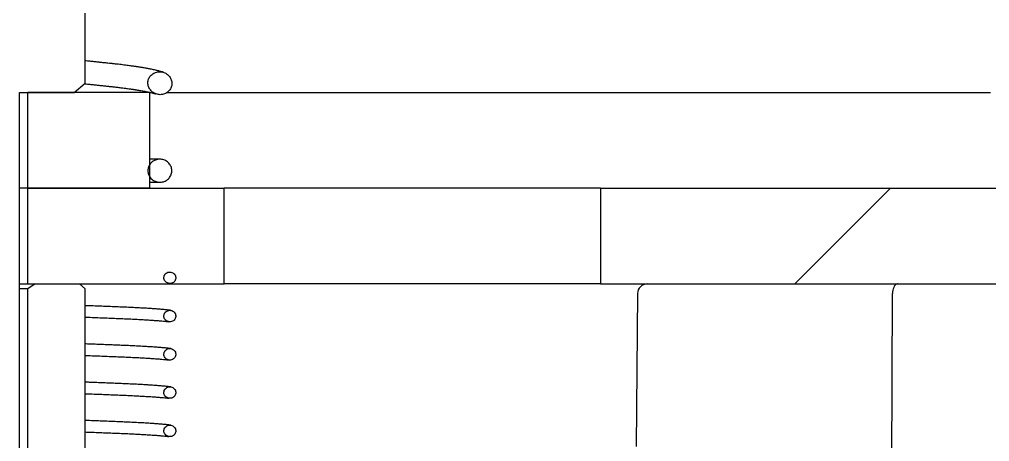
# Model space of a CAD drawing. Header units: millimetres. Extents: x 0 to 4637, y 0 to 3023.
# Drawn here: x 1513.3 to 1564.2, y 2701.8 to 2724 of the extents above; entities that cross this region are included whole.
import ezdxf

# ---------------------------------------------------------------- set-up
doc = ezdxf.new("R2010")
doc.units = ezdxf.units.MM
for name, color, linetype in [('ABVP_MAIN_PLASTI', 7, 'Continuous'), ('BUSH_FOR_ABVP-VA', 7, 'Continuous'), ('COMPRESSED_SPRIN', 7, 'Continuous'), ('OP_VALVE_MOUNTIN', 7, 'Continuous'), ('STUD_FOR_ABVP_MA', 7, 'Continuous'), ('WALL_-1', 7, 'Continuous'), ('WASHER_FOR_ABV-5', 7, 'Continuous')]:
    doc.layers.add(name, color=color, linetype=linetype)

msp = doc.modelspace()

# ---------------------------------------------------------------- hatches: boundary and pattern name
at = {"layer": 'ABVP_MAIN_PLASTI', "linetype": 'Continuous'}
h = msp.add_hatch(dxfattribs=at)
h.set_pattern_fill('ANSI34', scale=6.278552, angle=0.00001, style=0)
h.set_pattern_definition([(45, (804.73, 551.31), (-84.5745, 84.5745), []), (45, (832.92, 551.31), (-84.5745, 84.5745), []), (45, (861.11, 551.31), (-84.5745, 84.5745), []), (45, (889.3, 551.31), (-84.5745, 84.5745), [])])
edge = h.paths.add_edge_path()
edge.add_line((1615.1196, 2676.9475), (1615.1372, 2678.9611))
edge.add_spline(control_points=[(1615.1372, 2678.9611), (1615.1383, 2679.093), (1615.1926, 2679.221), (1615.3796, 2679.4061), (1615.5094, 2679.459), (1615.6396, 2679.459)], knot_values=[0, 0, 0, 0, 0.5, 0.5, 1, 1, 1, 1], degree=3, periodic=0)
edge.add_line((1615.6396, 2679.459), (1619.6678, 2679.459))
edge.add_spline(control_points=[(1619.6678, 2679.459), (1619.7981, 2679.459), (1619.9287, 2679.4053), (1620.114, 2679.2218), (1620.1691, 2679.0931), (1620.1702, 2678.9611)], knot_values=[0, 0, 0, 0, 0.5, 0.5, 1, 1, 1, 1], degree=3, periodic=0)
edge.add_line((1620.1702, 2678.9611), (1620.1878, 2676.9475))
edge.add_line((1620.1878, 2676.9475), (1621.3881, 2676.9475))
edge.add_spline(control_points=[(1621.3881, 2676.9475), (1621.5183, 2676.9475), (1621.6482, 2677.0004), (1621.8351, 2677.1855), (1621.8894, 2677.3135), (1621.8905, 2677.4454)], knot_values=[0, 0, 0, 0, 0.5, 0.5, 1, 1, 1, 1], degree=3, periodic=0)
edge.add_line((1621.8905, 2677.4454), (1622.1756, 2710.0983))
edge.add_line((1622.1756, 2710.0983), (1620.6858, 2710.0983))
edge.add_spline(control_points=[(1620.6858, 2710.0983), (1620.5556, 2710.0983), (1620.4258, 2710.0455), (1620.2388, 2709.8603), (1620.1846, 2709.7323), (1620.1834, 2709.6004)], knot_values=[0, 0, 0, 0, 0.5, 0.5, 1, 1, 1, 1], degree=3, periodic=0)
edge.add_line((1620.1834, 2709.6004), (1620.1702, 2708.0848))
edge.add_spline(control_points=[(1620.1702, 2708.0848), (1620.1691, 2707.9528), (1620.1148, 2707.8248), (1619.9278, 2707.6397), (1619.798, 2707.5869), (1619.6678, 2707.5869)], knot_values=[0, 0, 0, 0, 0.5, 0.5, 1, 1, 1, 1], degree=3, periodic=0)
edge.add_line((1619.6678, 2707.5869), (1615.6396, 2707.5869))
edge.add_spline(control_points=[(1615.6396, 2707.5869), (1615.5093, 2707.5869), (1615.3787, 2707.6405), (1615.1933, 2707.8241), (1615.1383, 2707.9527), (1615.1372, 2708.0848)], knot_values=[0, 0, 0, 0, 0.5, 0.5, 1, 1, 1, 1], degree=3, periodic=0)
edge.add_line((1615.1372, 2708.0848), (1615.124, 2709.6004))
edge.add_spline(control_points=[(1615.124, 2709.6004), (1615.1228, 2709.7324), (1615.0678, 2709.8611), (1614.8824, 2710.0446), (1614.7518, 2710.0983), (1614.6215, 2710.0983)], knot_values=[0, 0, 0, 0, 0.5, 0.5, 1, 1, 1, 1], degree=3, periodic=0)
edge.add_line((1614.6215, 2710.0983), (1613.8622, 2710.0983))
edge.add_spline(control_points=[(1613.8622, 2710.0983), (1613.732, 2710.0983), (1613.6022, 2710.0455), (1613.4152, 2709.8603), (1613.361, 2709.7323), (1613.3598, 2709.6004)], knot_values=[0, 0, 0, 0, 0.5, 0.5, 1, 1, 1, 1], degree=3, periodic=0)
edge.add_line((1613.3598, 2709.6004), (1613.1404, 2684.473))
edge.add_spline(control_points=[(1613.1404, 2684.473), (1613.1381, 2684.2091), (1613.0297, 2683.9531), (1612.7492, 2683.6754), (1612.6386, 2683.6024), (1612.3968, 2683.503), (1612.2658, 2683.4772), (1612.1356, 2683.4772)], knot_values=[0, 0, 0, 0, 0.5, 0.5, 0.75, 0.75, 1, 1, 1, 1], degree=3, periodic=0)
edge.add_line((1612.1356, 2683.4772), (1611.1088, 2683.4772))
edge.add_spline(control_points=[(1611.1088, 2683.4772), (1610.9786, 2683.4772), (1610.8476, 2683.4514), (1610.6058, 2683.3521), (1610.4952, 2683.279), (1610.2147, 2683.0013), (1610.1063, 2682.7453), (1610.104, 2682.4814)], knot_values=[0, 0, 0, 0, 0.25, 0.25, 0.5, 0.5, 1, 1, 1, 1], degree=3, periodic=0)
edge.add_line((1610.104, 2682.4814), (1610.0293, 2673.9251))
edge.add_spline(control_points=[(1610.0293, 2673.9251), (1610.027, 2673.6611), (1609.9185, 2673.4051), (1609.638, 2673.1275), (1609.5274, 2673.0544), (1609.2857, 2672.955), (1609.1546, 2672.9293), (1609.0244, 2672.9293)], knot_values=[0, 0, 0, 0, 0.5, 0.5, 0.75, 0.75, 1, 1, 1, 1], degree=3, periodic=0)
edge.add_line((1609.0244, 2672.9293), (1607.1987, 2672.9293))
edge.add_line((1607.1987, 2672.9293), (1607.1153, 2682.4814))
edge.add_spline(control_points=[(1607.1153, 2682.4814), (1607.1142, 2682.6135), (1607.0872, 2682.7428), (1606.9852, 2682.9843), (1606.9103, 2683.0946), (1606.7249, 2683.2782), (1606.6132, 2683.3522), (1606.3723, 2683.4512), (1606.2408, 2683.4772), (1606.1104, 2683.4772)], knot_values=[0, 0, 0, 0, 0.25, 0.25, 0.5, 0.5, 0.75, 0.75, 1, 1, 1, 1], degree=3, periodic=0)
edge.add_line((1606.1104, 2683.4772), (1540.1742, 2683.4772))
edge.add_line((1540.1742, 2683.4772), (1543.2375, 2677.9433))
edge.add_ellipse((1559.1641, 2677.9521), major_axis=(-15.929, 0), ratio=0.0315327, start_angle=1, end_angle=90)
edge.add_line((1559.1641, 2677.4498), (1591.3585, 2677.4498))
edge.add_spline(control_points=[(1591.3585, 2677.4498), (1591.5896, 2677.4498), (1591.8197, 2677.4301), (1592.2781, 2677.3502), (1592.5025, 2677.2906), (1592.7189, 2677.2128)], knot_values=[0, 0, 0, 0, 0.5, 0.5, 1, 1, 1, 1], degree=3, periodic=0)
edge.add_spline(control_points=[(1592.7189, 2677.2128), (1592.9001, 2677.1477), (1593.0751, 2677.0703), (1593.413, 2676.8916), (1593.5769, 2676.7896), (1594.0421, 2676.4519), (1594.3152, 2676.1881), (1594.669, 2675.7339), (1594.776, 2675.5741), (1594.965, 2675.2442), (1595.0476, 2675.0732), (1595.1887, 2674.7191), (1595.2475, 2674.5348), (1595.3374, 2674.162), (1595.369, 2673.9729), (1595.387, 2673.7812)], knot_values=[0, 0, 0, 0, 0.125, 0.125, 0.25, 0.25, 0.5, 0.5, 0.625, 0.625, 0.75, 0.75, 0.875, 0.875, 1, 1, 1, 1], degree=3, periodic=0)
edge.add_spline(control_points=[(1595.387, 2673.7812), (1595.4183, 2673.4478), (1595.4498, 2673.1144), (1595.4815, 2672.7811), (1595.4879, 2672.7136), (1595.4943, 2672.6462), (1595.5008, 2672.5788)], knot_values=[0, 0, 0, 0, 0.001, 0.001, 0.001, 0.0012023, 0.0012023, 0.0012023, 0.0012023], degree=3, periodic=0)
edge.add_spline(control_points=[(1595.5008, 2672.5788), (1595.524, 2672.3344), (1595.5697, 2672.095), (1595.7053, 2671.6265), (1595.7959, 2671.3968), (1596.0151, 2670.9643), (1596.1441, 2670.7593), (1596.4421, 2670.3722), (1596.6097, 2670.1927), (1597.1527, 2669.7104), (1597.5811, 2669.4549), (1598.2638, 2669.207), (1598.5015, 2669.1452), (1598.9846, 2669.068), (1599.2281, 2669.0525), (1599.4736, 2669.0604)], knot_values=[0, 0, 0, 0, 0.125, 0.125, 0.25, 0.25, 0.375, 0.375, 0.5, 0.5, 0.75, 0.75, 0.875, 0.875, 1, 1, 1, 1], degree=3, periodic=0)
edge.add_ellipse((1588.1381, 2669.4133), major_axis=(-15.929, 0), ratio=0.0315327, start_angle=135.36744, end_angle=179)
edge.add_line((1604.0646, 2669.4045), (1604.0745, 2669.4223))
edge.add_spline(control_points=[(1604.0745, 2669.4223), (1604.077, 2669.4269), (1604.0798, 2669.4315), (1604.0829, 2669.4358), (1604.0868, 2669.4413), (1604.0911, 2669.4466), (1604.0964, 2669.4509), (1604.0992, 2669.4531), (1604.1023, 2669.455), (1604.1056, 2669.4563), (1604.1081, 2669.4572), (1604.1107, 2669.4578), (1604.1133, 2669.4579), (1604.1163, 2669.4579), (1604.1194, 2669.4574), (1604.1222, 2669.4563), (1604.125, 2669.4552), (1604.1276, 2669.4537), (1604.13, 2669.4519), (1604.1352, 2669.4481), (1604.1395, 2669.4431), (1604.1434, 2669.4379), (1604.151, 2669.4277), (1604.1569, 2669.4161), (1604.1621, 2669.4045)], knot_values=[0.0000002, 0.0000002, 0.0000002, 0.0000002, 0.000016, 0.000016, 0.000016, 0.0000361, 0.0000361, 0.0000361, 0.0000468, 0.0000468, 0.0000468, 0.0000545, 0.0000545, 0.0000545, 0.0000635, 0.0000635, 0.0000635, 0.0000724, 0.0000724, 0.0000724, 0.0000916, 0.0000916, 0.0000916, 0.0001298, 0.0001298, 0.0001298, 0.0001298], degree=3, periodic=0)
edge.add_spline(control_points=[(1604.1621, 2669.4045), (1604.1679, 2669.3918), (1604.1793, 2669.3835), (1604.2006, 2669.3666), (1604.2116, 2669.3587), (1604.2451, 2669.3355), (1604.2678, 2669.3206), (1604.3364, 2669.2767), (1604.3827, 2669.2483), (1604.523, 2669.1655), (1604.6188, 2669.1136), (1604.8147, 2669.0234), (1604.9151, 2668.9849), (1605.1237, 2668.9287), (1605.233, 2668.911), (1605.3428, 2668.911)], knot_values=[0, 0, 0, 0, 0.03125, 0.03125, 0.0625, 0.0625, 0.125, 0.125, 0.25, 0.25, 0.5, 0.5, 0.75, 0.75, 1, 1, 1, 1], degree=3, periodic=0)
edge.add_line((1605.3428, 2668.911), (1607.4173, 2668.911))
edge.add_spline(control_points=[(1607.4173, 2668.911), (1607.6389, 2668.911), (1607.8572, 2668.9857), (1608.2071, 2669.2562), (1608.3347, 2669.4488), (1608.3903, 2669.6644)], knot_values=[0, 0, 0, 0, 0.5, 0.5, 1, 1, 1, 1], degree=3, periodic=0)
edge.add_spline(control_points=[(1608.3903, 2669.6644), (1608.4461, 2669.8801), (1608.5737, 2670.0728), (1608.9238, 2670.3433), (1609.1423, 2670.418), (1609.5857, 2670.4177), (1609.8033, 2670.3434), (1610.1546, 2670.0712), (1610.2807, 2669.8801), (1610.3364, 2669.6644)], knot_values=[0, 0, 0, 0, 0.25, 0.25, 0.5, 0.5, 0.75, 0.75, 1, 1, 1, 1], degree=3, periodic=0)
edge.add_spline(control_points=[(1610.3364, 2669.6644), (1610.3921, 2669.4486), (1610.5182, 2669.2575), (1610.8698, 2668.9852), (1611.0875, 2668.911), (1611.3094, 2668.911)], knot_values=[0, 0, 0, 0, 0.5, 0.5, 1, 1, 1, 1], degree=3, periodic=0)
edge.add_line((1611.3094, 2668.911), (1612.0773, 2668.911))
edge.add_spline(control_points=[(1612.0773, 2668.911), (1612.2075, 2668.911), (1612.3374, 2668.9638), (1612.5244, 2669.1489), (1612.5786, 2669.2769), (1612.5797, 2669.4089)], knot_values=[0, 0, 0, 0, 0.5, 0.5, 1, 1, 1, 1], degree=3, periodic=0)
edge.add_line((1612.5797, 2669.4089), (1612.6369, 2675.9517))
edge.add_spline(control_points=[(1612.6369, 2675.9517), (1612.6392, 2676.2156), (1612.7476, 2676.4716), (1613.0281, 2676.7493), (1613.1387, 2676.8224), (1613.3805, 2676.9218), (1613.5115, 2676.9475), (1613.6417, 2676.9475)], knot_values=[0, 0, 0, 0, 0.5, 0.5, 0.75, 0.75, 1, 1, 1, 1], degree=3, periodic=0)
edge.add_line((1613.6417, 2676.9475), (1615.1196, 2676.9475))
at = {"layer": 'OP_VALVE_MOUNTIN', "linetype": 'Continuous'}
h = msp.add_hatch(dxfattribs=at)
h.set_pattern_fill('ANSI32', scale=6.278552, angle=0.00001, style=0)
h.set_pattern_definition([(45, (804.727, 551.313), (-42.2873, 42.2872), []), (45, (832.92, 551.313), (-42.2873, 42.2872), [])])
edge = h.paths.add_edge_path()
edge.add_line((1621.6731, 2715.1211), (1543.7456, 2715.1211))
edge.add_line((1543.7456, 2715.1211), (1543.7456, 2710.0983))
edge.add_line((1543.7456, 2710.0983), (1546.1882, 2710.0983))
edge.add_line((1546.1882, 2710.0983), (1546.9472, 2710.0983))
edge.add_line((1546.9472, 2710.0983), (1547.4671, 2710.0983))
edge.add_line((1547.4671, 2710.0983), (1551.7766, 2710.0983))
edge.add_line((1551.7766, 2710.0983), (1552.5075, 2710.0983))
edge.add_line((1552.5075, 2710.0983), (1553.7142, 2710.0983))
edge.add_line((1553.7142, 2710.0983), (1555.0908, 2710.0983))
edge.add_line((1555.0908, 2710.0983), (1555.2737, 2710.0983))
edge.add_line((1555.2737, 2710.0983), (1556.7745, 2710.0983))
edge.add_line((1556.7745, 2710.0983), (1556.8127, 2710.0983))
edge.add_line((1556.8127, 2710.0983), (1557.8396, 2710.0983))
edge.add_line((1557.8396, 2710.0983), (1559.3313, 2710.0983))
edge.add_line((1559.3313, 2710.0983), (1559.7645, 2710.0983))
edge.add_line((1559.7645, 2710.0983), (1560.0108, 2710.0983))
edge.add_line((1560.0108, 2710.0983), (1560.0297, 2710.0983))
edge.add_line((1560.0297, 2710.0983), (1562.4864, 2710.0983))
edge.add_line((1562.4864, 2710.0983), (1563.0062, 2710.0983))
edge.add_line((1563.0062, 2710.0983), (1588.9531, 2710.0983))
edge.add_line((1588.9531, 2710.0983), (1590.878, 2710.0983))
edge.add_line((1590.878, 2710.0983), (1600.7872, 2710.0983))
edge.add_line((1600.7872, 2710.0983), (1601.1906, 2710.0983))
edge.add_line((1601.1906, 2710.0983), (1607.9046, 2710.0983))
edge.add_line((1607.9046, 2710.0983), (1608.1426, 2710.0983))
edge.add_line((1608.1426, 2710.0983), (1608.9864, 2710.0983))
edge.add_line((1608.9864, 2710.0983), (1613.8622, 2710.0983))
edge.add_line((1613.8622, 2710.0983), (1614.6215, 2710.0983))
edge.add_line((1614.6215, 2710.0983), (1615.1415, 2710.0983))
edge.add_line((1615.1415, 2710.0983), (1620.1659, 2710.0983))
edge.add_line((1620.1659, 2710.0983), (1620.6858, 2710.0983))
edge.add_line((1620.6858, 2710.0983), (1621.6731, 2710.0983))
edge.add_arc((1621.6732, 2710.6006), 0.5024, 269.99214, 359.99216)
edge.add_line((1622.1756, 2710.6006), (1622.1756, 2714.6189))
edge.add_arc((1621.6732, 2714.6188), 0.5024, 0.0078, 90.00791)
at = {"layer": 'STUD_FOR_ABVP_MA', "linetype": 'Continuous'}
h = msp.add_hatch(dxfattribs=at)
h.set_pattern_fill('ANSI32', scale=12.557105, angle=0.00001, style=0)
h.set_pattern_definition([(45, (804.73, 551.31), (-84.5745, 84.5745), []), (45, (861.11, 551.31), (-84.5745, 84.5745), [])])
edge = h.paths.add_edge_path()
edge.add_line((1513.2587, 2683.9795), (1513.2587, 2684.473))
edge.add_line((1513.2587, 2684.473), (1513.2587, 2684.4818))
edge.add_line((1513.2587, 2684.4818), (1513.2587, 2684.7329))
edge.add_line((1513.2587, 2684.7329), (1513.2587, 2686.3807))
edge.add_line((1513.2587, 2686.3807), (1513.2587, 2686.9834))
edge.add_line((1513.2587, 2686.9834), (1513.2587, 2687.0937))
edge.add_line((1513.2587, 2687.0937), (1513.2587, 2688.3898))
edge.add_line((1513.2587, 2688.3898), (1513.2587, 2688.5001))
edge.add_line((1513.2587, 2688.5001), (1513.2587, 2688.6905))
edge.add_line((1513.2587, 2688.6905), (1513.2587, 2688.9926))
edge.add_line((1513.2587, 2688.9926), (1513.2587, 2689.3773))
edge.add_line((1513.2587, 2689.3773), (1513.2587, 2690.3989))
edge.add_line((1513.2587, 2690.3989), (1513.2587, 2690.7101))
edge.add_line((1513.2587, 2690.7101), (1513.2587, 2691.0017))
edge.add_line((1513.2587, 2691.0017), (1513.2587, 2691.0332))
edge.add_line((1513.2587, 2691.0332), (1513.2587, 2692.4081))
edge.add_line((1513.2587, 2692.4081), (1513.2587, 2693.0108))
edge.add_line((1513.2587, 2693.0108), (1513.2587, 2694.4172))
edge.add_line((1513.2587, 2694.4172), (1513.2587, 2695.02))
edge.add_line((1513.2587, 2695.02), (1513.2587, 2696.4263))
edge.add_line((1513.2587, 2696.4263), (1513.2587, 2697.0291))
edge.add_line((1513.2587, 2697.0291), (1513.2587, 2698.4355))
edge.add_line((1513.2587, 2698.4355), (1513.2587, 2699.0382))
edge.add_line((1513.2587, 2699.0382), (1513.2587, 2700.4446))
edge.add_line((1513.2587, 2700.4446), (1513.2587, 2700.6969))
edge.add_line((1513.2587, 2700.6969), (1513.2587, 2701.0474))
edge.add_line((1513.2587, 2701.0474), (1513.2587, 2701.5595))
edge.add_line((1513.2587, 2701.5595), (1513.2587, 2702.4538))
edge.add_line((1513.2587, 2702.4538), (1513.2587, 2703.0565))
edge.add_line((1513.2587, 2703.0565), (1513.2587, 2704.4629))
edge.add_line((1513.2587, 2704.4629), (1513.2587, 2705.0656))
edge.add_line((1513.2587, 2705.0656), (1513.2587, 2706.472))
edge.add_line((1513.2587, 2706.472), (1513.2587, 2707.0748))
edge.add_line((1513.2587, 2707.0748), (1513.2587, 2707.5869))
edge.add_line((1513.2587, 2707.5869), (1513.2587, 2708.0848))
edge.add_line((1513.2587, 2708.0848), (1513.2587, 2708.0892))
edge.add_line((1513.2587, 2708.0892), (1513.2587, 2708.4812))
edge.add_line((1513.2587, 2708.4812), (1513.2587, 2709.0839))
edge.add_line((1513.2587, 2709.0839), (1513.2587, 2709.6004))
edge.add_line((1513.2587, 2709.6004), (1513.2587, 2709.8472))
edge.add_line((1513.2587, 2709.8472), (1513.2587, 2710.0983))
edge.add_line((1513.2587, 2710.0983), (1513.2587, 2710.2992))
edge.add_line((1513.2587, 2710.2992), (1513.2587, 2710.6006))
edge.add_line((1513.2587, 2710.6006), (1513.2587, 2710.9019))
edge.add_line((1513.2587, 2710.9019), (1513.2587, 2711.1029))
edge.add_line((1513.2587, 2711.1029), (1513.2587, 2715.1211))
edge.add_line((1513.2587, 2715.1211), (1513.2587, 2715.9097))
edge.add_line((1513.2587, 2715.9097), (1513.2587, 2717.1154))
edge.add_line((1513.2587, 2717.1154), (1513.2587, 2720.144))
edge.add_line((1513.2587, 2720.144), (1513.7023, 2720.144))
edge.add_line((1513.7023, 2720.144), (1516.1287, 2720.144))
edge.add_line((1516.1287, 2720.144), (1516.6568, 2720.607))
edge.add_line((1516.6568, 2720.607), (1516.7016, 2720.6463))
edge.add_line((1516.7016, 2720.6463), (1516.7016, 2721.8097))
edge.add_line((1516.7016, 2721.8097), (1516.7016, 2724.6645))
edge.add_line((1516.7016, 2724.6645), (1516.7016, 2725.5271))
edge.add_line((1516.7016, 2725.5271), (1516.7016, 2725.6253))
edge.add_line((1516.7016, 2725.6253), (1516.7016, 2726.8326))
edge.add_line((1516.7016, 2726.8326), (1516.7016, 2726.8746))
edge.add_line((1516.7016, 2726.8746), (1516.7016, 2728.5824))
edge.add_line((1516.7016, 2728.5824), (1516.7016, 2728.6828))
edge.add_line((1516.7016, 2728.6828), (1516.7016, 2730.6481))
edge.add_line((1516.7016, 2730.6481), (1516.7016, 2731.8554))
edge.add_line((1516.7016, 2731.8554), (1516.7016, 2735.1908))
edge.add_line((1516.7016, 2735.1908), (1516.7016, 2735.5139))
edge.add_line((1516.7016, 2735.5139), (1516.7016, 2735.5307))
edge.add_line((1516.7016, 2735.5307), (1516.7016, 2736.7362))
edge.add_line((1516.7016, 2736.7362), (1516.7016, 2736.8467))
edge.add_line((1516.7016, 2736.8467), (1516.7016, 2737.5335))
edge.add_line((1516.7016, 2737.5335), (1516.7016, 2737.7239))
edge.add_line((1516.7016, 2737.7239), (1516.7016, 2739.1303))
edge.add_line((1516.7016, 2739.1303), (1516.7016, 2742.2445))
edge.add_line((1516.7016, 2742.2445), (1516.1287, 2742.7468))
edge.add_line((1516.1287, 2742.7468), (1513.7023, 2742.7468))
edge.add_line((1513.7023, 2742.7468), (1513.2587, 2742.7468))
edge.add_line((1513.2587, 2742.7468), (1513.2587, 2747.7696))
edge.add_line((1513.2587, 2747.7696), (1513.2587, 2752.9934))
edge.add_line((1513.2587, 2752.9934), (1513.2587, 2754.8016))
edge.add_arc((1511.7032, 2752.1725), 3.0548, 59.38887, 120.61113)
edge.add_line((1510.1476, 2754.8016), (1510.1476, 2752.9934))
edge.add_line((1510.1476, 2752.9934), (1510.1476, 2747.7696))
edge.add_line((1510.1476, 2747.7696), (1510.1476, 2742.7468))
edge.add_line((1510.1476, 2742.7468), (1509.7041, 2742.7468))
edge.add_line((1509.7041, 2742.7468), (1507.2776, 2742.7468))
edge.add_line((1507.2776, 2742.7468), (1506.7047, 2742.2445))
edge.add_line((1506.7047, 2742.2445), (1506.7047, 2739.1303))
edge.add_line((1506.7047, 2739.1303), (1506.7047, 2737.7239))
edge.add_line((1506.7047, 2737.7239), (1506.7047, 2737.5335))
edge.add_line((1506.7047, 2737.5335), (1506.7047, 2736.8467))
edge.add_line((1506.7047, 2736.8467), (1506.7047, 2736.7362))
edge.add_line((1506.7047, 2736.7362), (1506.7047, 2735.5307))
edge.add_line((1506.7047, 2735.5307), (1506.7047, 2735.5139))
edge.add_line((1506.7047, 2735.5139), (1506.7047, 2735.1908))
edge.add_line((1506.7047, 2735.1908), (1506.7047, 2732.7639))
edge.add_line((1506.7047, 2732.7639), (1506.7047, 2731.5565))
edge.add_line((1506.7047, 2731.5565), (1506.7047, 2728.6828))
edge.add_line((1506.7047, 2728.6828), (1506.7047, 2728.5824))
edge.add_line((1506.7047, 2728.5824), (1506.7047, 2727.7411))
edge.add_line((1506.7047, 2727.7411), (1506.7047, 2726.8746))
edge.add_line((1506.7047, 2726.8746), (1506.7047, 2726.5337))
edge.add_line((1506.7047, 2726.5337), (1506.7047, 2725.5271))
edge.add_line((1506.7047, 2725.5271), (1506.7047, 2724.6645))
edge.add_line((1506.7047, 2724.6645), (1506.7047, 2722.7182))
edge.add_line((1506.7047, 2722.7182), (1506.7047, 2721.5108))
edge.add_line((1506.7047, 2721.5108), (1506.7047, 2720.6463))
edge.add_line((1506.7047, 2720.6463), (1507.2776, 2720.144))
edge.add_line((1507.2776, 2720.144), (1509.7041, 2720.144))
edge.add_line((1509.7041, 2720.144), (1510.1476, 2720.144))
edge.add_line((1510.1476, 2720.144), (1510.1476, 2717.3882))
edge.add_line((1510.1476, 2717.3882), (1510.1476, 2716.1826))
edge.add_line((1510.1476, 2716.1826), (1510.1476, 2715.1211))
edge.add_line((1510.1476, 2715.1211), (1510.1476, 2711.1029))
edge.add_line((1510.1476, 2711.1029), (1510.1476, 2710.9019))
edge.add_line((1510.1476, 2710.9019), (1510.1476, 2710.6006))
edge.add_line((1510.1476, 2710.6006), (1510.1476, 2710.2992))
edge.add_line((1510.1476, 2710.2992), (1510.1476, 2710.0983))
edge.add_line((1510.1476, 2710.0983), (1510.1476, 2709.8472))
edge.add_line((1510.1476, 2709.8472), (1510.1476, 2709.6004))
edge.add_line((1510.1476, 2709.6004), (1510.1476, 2709.1875))
edge.add_line((1510.1476, 2709.1875), (1510.1476, 2708.5847))
edge.add_line((1510.1476, 2708.5847), (1510.1476, 2708.0892))
edge.add_line((1510.1476, 2708.0892), (1510.1476, 2708.0848))
edge.add_line((1510.1476, 2708.0848), (1510.1476, 2707.5869))
edge.add_line((1510.1476, 2707.5869), (1510.1476, 2707.1783))
edge.add_line((1510.1476, 2707.1783), (1510.1476, 2706.5756))
edge.add_line((1510.1476, 2706.5756), (1510.1476, 2705.1692))
edge.add_line((1510.1476, 2705.1692), (1510.1476, 2704.5664))
edge.add_line((1510.1476, 2704.5664), (1510.1476, 2703.1601))
edge.add_line((1510.1476, 2703.1601), (1510.1476, 2702.5573))
edge.add_line((1510.1476, 2702.5573), (1510.1476, 2701.5595))
edge.add_line((1510.1476, 2701.5595), (1510.1476, 2701.1509))
edge.add_line((1510.1476, 2701.1509), (1510.1476, 2700.6969))
edge.add_line((1510.1476, 2700.6969), (1510.1476, 2700.5482))
edge.add_line((1510.1476, 2700.5482), (1510.1476, 2699.1418))
edge.add_line((1510.1476, 2699.1418), (1510.1476, 2698.539))
edge.add_line((1510.1476, 2698.539), (1510.1476, 2697.1326))
edge.add_line((1510.1476, 2697.1326), (1510.1476, 2696.5299))
edge.add_line((1510.1476, 2696.5299), (1510.1476, 2695.1235))
edge.add_line((1510.1476, 2695.1235), (1510.1476, 2694.5208))
edge.add_line((1510.1476, 2694.5208), (1510.1476, 2693.1144))
edge.add_line((1510.1476, 2693.1144), (1510.1476, 2692.5116))
edge.add_line((1510.1476, 2692.5116), (1510.1476, 2691.1052))
edge.add_line((1510.1476, 2691.1052), (1510.1476, 2691.0332))
edge.add_line((1510.1476, 2691.0332), (1510.1476, 2690.7101))
edge.add_line((1510.1476, 2690.7101), (1510.1476, 2690.5025))
edge.add_line((1510.1476, 2690.5025), (1510.1476, 2689.3773))
edge.add_line((1510.1476, 2689.3773), (1510.1476, 2689.0961))
edge.add_line((1510.1476, 2689.0961), (1510.1476, 2688.6905))
edge.add_line((1510.1476, 2688.6905), (1510.1476, 2688.5001))
edge.add_line((1510.1476, 2688.5001), (1510.1476, 2688.4933))
edge.add_line((1510.1476, 2688.4933), (1510.1476, 2687.0937))
edge.add_line((1510.1476, 2687.0937), (1510.1476, 2687.087))
edge.add_line((1510.1476, 2687.087), (1510.1476, 2686.4842))
edge.add_line((1510.1476, 2686.4842), (1510.1476, 2684.7329))
edge.add_line((1510.1476, 2684.7329), (1510.1476, 2684.4818))
edge.add_line((1510.1476, 2684.4818), (1510.1476, 2684.473))
edge.add_line((1510.1476, 2684.473), (1510.1476, 2683.9795))
edge.add_line((1510.1476, 2683.9795), (1510.1476, 2683.4772))
edge.add_line((1510.1476, 2683.4772), (1510.1476, 2682.4814))
edge.add_line((1510.1476, 2682.4814), (1510.1476, 2679.459))
edge.add_line((1510.1476, 2679.459), (1510.1476, 2678.9611))
edge.add_line((1510.1476, 2678.9611), (1510.1476, 2678.9567))
edge.add_line((1510.1476, 2678.9567), (1510.1476, 2678.2535))
edge.add_line((1510.1476, 2678.2535), (1510.1476, 2677.9433))
edge.add_line((1510.1476, 2677.9433), (1510.1476, 2677.4498))
edge.add_line((1510.1476, 2677.4498), (1510.1476, 2676.9475))
edge.add_line((1510.1476, 2676.9475), (1510.1476, 2676.4453))
edge.add_arc((1512.6399, 2681.2654), 5.4263, 242.65873, 245.08953)
edge.add_arc((1511.7147, 2679.027), 3.0083, 243.1154, 300.88227)
edge.add_line((1513.2587, 2676.4453), (1513.2587, 2676.9475))
edge.add_line((1513.2587, 2676.9475), (1513.2587, 2677.4498))
edge.add_line((1513.2587, 2677.4498), (1513.2587, 2677.9433))
edge.add_line((1513.2587, 2677.9433), (1513.2587, 2678.2535))
edge.add_line((1513.2587, 2678.2535), (1513.2587, 2678.9567))
edge.add_line((1513.2587, 2678.9567), (1513.2587, 2678.9611))
edge.add_line((1513.2587, 2678.9611), (1513.2587, 2679.459))
edge.add_line((1513.2587, 2679.459), (1513.2587, 2682.4814))
edge.add_line((1513.2587, 2682.4814), (1513.2587, 2683.4772))
edge.add_line((1513.2587, 2683.4772), (1513.2587, 2683.9795))

# ---------------------------------------------------------------- linework, layer by layer
at = {"layer": 'ABVP_MAIN_PLASTI', "color": 7, "linetype": 'Continuous'}
for p, q in [((1545.6859, 2709.6004), (1545.6157, 2701.5595)), ((1558.9424, 2684.473), (1559.0606, 2709.6004))]:
    msp.add_line(p, q, dxfattribs=at)
msp.add_arc((1546.1882, 2709.596), 0.5023, 90, 179.5, dxfattribs=at)
msp.add_open_spline([(1559.3313, 2710.0983), (1559.3274, 2710.0983), (1559.3236, 2710.0981), (1559.3197, 2710.0978), (1559.3044, 2710.0966), (1559.2891, 2710.093), (1559.2741, 2710.087), (1559.2445, 2710.0751), (1559.2156, 2710.0536), (1559.1898, 2710.0242), (1559.1639, 2709.9948), (1559.1405, 2709.9567), (1559.1214, 2709.9131), (1559.1023, 2709.8696), (1559.0869, 2709.8192), (1559.0766, 2709.7664), (1559.0664, 2709.7135), (1559.0609, 2709.6566), (1559.0606, 2709.6004)], degree=3, knots=[0, 0, 0, 0, 0.0275708, 0.0275708, 0.0275708, 0.1356986, 0.1356986, 0.1356986, 0.3518211, 0.3518211, 0.3518211, 0.5678953, 0.5678953, 0.5678953, 0.783947, 0.783947, 0.783947, 1, 1, 1, 1], dxfattribs=at)
at = {"layer": 'BUSH_FOR_ABVP-VA', "color": 7, "linetype": 'Continuous'}
for p, q in [((1513.7023, 2709.8472), (1513.2587, 2709.8472)), ((1514.0905, 2710.0983), (1513.7023, 2709.8472)), ((1513.7023, 2684.7329), (1513.7023, 2709.8472)), ((1514.0905, 2710.0983), (1516.4172, 2710.0983)), ((1516.7016, 2709.8472), (1516.4172, 2710.0983)), ((1516.7016, 2684.7329), (1516.7016, 2709.8472))]:
    msp.add_line(p, q, dxfattribs=at)
at = {"layer": 'COMPRESSED_SPRIN', "color": 7, "linetype": 'Continuous'}
for p, q in [((1520.6294, 2716.6448), (1520.1056, 2716.6448)), ((1520.1056, 2715.4393), (1520.6293, 2715.4393))]:
    msp.add_line(p, q, dxfattribs=at)
for points, knots in [([(1520.8178, 2721.2068), (1520.817, 2721.207), (1520.8055, 2721.2109), (1520.7769, 2721.2198), (1520.7315, 2721.2337), (1520.6735, 2721.2505), (1520.6057, 2721.2692), (1520.5303, 2721.2887), (1520.4433, 2721.3099), (1520.346, 2721.3323), (1520.2368, 2721.3559), (1520.1071, 2721.3823), (1519.9485, 2721.4124), (1519.7955, 2721.4393), (1519.6739, 2721.4595), (1519.5969, 2721.472), (1519.529, 2721.4826), (1519.4728, 2721.4913), (1519.429, 2721.4979), (1519.3937, 2721.5032), (1519.3601, 2721.5082), (1519.3204, 2721.514), (1519.2713, 2721.5211), (1519.2125, 2721.5295), (1519.1325, 2721.5407), (1519.0273, 2721.555), (1518.8938, 2721.5725), (1518.7472, 2721.5911), (1518.5958, 2721.6095), (1518.433, 2721.6286), (1518.2604, 2721.6481), (1518.0788, 2721.6677), (1517.8893, 2721.6877), (1517.6934, 2721.7083), (1517.4891, 2721.7295), (1517.2834, 2721.7507), (1517.0635, 2721.7732), (1516.8671, 2721.7931), (1516.7437, 2721.8055), (1516.7023, 2721.8097)], [0, 0, 0, 0, 0.00027019, 0.00450354, 0.01020855, 0.01704876, 0.02501907, 0.03341963, 0.04165982, 0.05220725, 0.06247845, 0.07275493, 0.08757497, 0.10335729, 0.10981326, 0.11579593, 0.12082023, 0.12489187, 0.12806965, 0.13027129, 0.13243932, 0.13524104, 0.13867391, 0.14273475, 0.14741963, 0.15501762, 0.16381341, 0.17349488, 0.18286697, 0.19180782, 0.2028716, 0.21321592, 0.22293185, 0.23461065, 0.24528701, 0.25564005, 0.26690298, 0.27910957, 0.28521108, 0.28521108, 0.28521108, 0.28521108]), ([(1520.0005, 2720.6533), (1520.0005, 2720.5867), (1520.0124, 2720.5192), (1520.0347, 2720.4565), (1520.057, 2720.3939), (1520.0902, 2720.3343), (1520.1313, 2720.2821), (1520.1739, 2720.2279), (1520.2261, 2720.1802), (1520.2837, 2720.1423), (1520.344, 2720.1026), (1520.4118, 2720.0725), (1520.4817, 2720.0544), (1520.5533, 2720.0359), (1520.6291, 2720.0295), (1520.7028, 2720.036), (1520.7758, 2720.0424), (1520.8488, 2720.0618), (1520.9151, 2720.0929), (1520.9791, 2720.1228), (1521.0387, 2720.1647), (1521.0883, 2720.215), (1521.1357, 2720.263), (1521.1752, 2720.3201), (1521.2033, 2720.3815), (1521.2304, 2720.4408), (1521.2476, 2720.5056), (1521.2533, 2720.5705), (1521.259, 2720.6348), (1521.2537, 2720.7009), (1521.2382, 2720.7635), (1521.2224, 2720.827), (1521.1956, 2720.8887), (1521.1603, 2720.9439), (1521.1238, 2721.0009), (1521.0772, 2721.0525), (1521.0245, 2721.095), (1520.9695, 2721.1392), (1520.9064, 2721.1747), (1520.8402, 2721.199), (1520.7718, 2721.2241), (1520.6981, 2721.2379), (1520.6253, 2721.2393), (1520.5515, 2721.2406), (1520.4764, 2721.2292), (1520.4066, 2721.2055), (1520.338, 2721.1824), (1520.2725, 2721.1467), (1520.2162, 2721.1012), (1520.1624, 2721.0577), (1520.1156, 2721.0039), (1520.0803, 2720.9444), (1520.0468, 2720.8879), (1520.0228, 2720.8246), (1520.0105, 2720.7601), (1520.0038, 2720.7249), (1520.0005, 2720.689), (1520.0005, 2720.6533)], [0, 0, 0, 0, 0.0519144, 0.0519144, 0.0519144, 0.1037036, 0.1037036, 0.1037036, 0.1574091, 0.1574091, 0.1574091, 0.2137245, 0.2137245, 0.2137245, 0.2714441, 0.2714441, 0.2714441, 0.3286656, 0.3286656, 0.3286656, 0.3838124, 0.3838124, 0.3838124, 0.4364464, 0.4364464, 0.4364464, 0.4872594, 0.4872594, 0.4872594, 0.5375195, 0.5375195, 0.5375195, 0.5885313, 0.5885313, 0.5885313, 0.6412951, 0.6412951, 0.6412951, 0.6962641, 0.6962641, 0.6962641, 0.7531254, 0.7531254, 0.7531254, 0.8106961, 0.8106961, 0.8106961, 0.8672091, 0.8672091, 0.8672091, 0.9211834, 0.9211834, 0.9211834, 0.9724177, 0.9724177, 0.9724177, 1, 1, 1, 1]), ([(1516.6576, 2720.607), (1516.6946, 2720.6032), (1516.8137, 2720.5911), (1517.0057, 2720.5716), (1517.2252, 2720.549), (1517.4297, 2720.5277), (1517.6316, 2720.5066), (1517.8295, 2720.4856), (1518.0262, 2720.4646), (1518.2206, 2720.4434), (1518.4228, 2720.4201), (1518.6035, 2720.3982), (1518.758, 2720.3787), (1518.8794, 2720.3627), (1518.9863, 2720.3482), (1519.077, 2720.3355), (1519.1467, 2720.3255), (1519.1988, 2720.3178), (1519.236, 2720.3123), (1519.2667, 2720.3077), (1519.2965, 2720.3032), (1519.3312, 2720.2978), (1519.3761, 2720.2908), (1519.4316, 2720.2821), (1519.4949, 2720.2718), (1519.5903, 2720.2559), (1519.7065, 2720.2356), (1519.8351, 2720.2117), (1519.9612, 2720.1867), (1520.0868, 2720.16), (1520.2112, 2720.1309), (1520.311, 2720.105), (1520.3887, 2720.0829), (1520.4226, 2720.0722), (1520.4407, 2720.0664)], [0.72352871, 0.72352871, 0.72352871, 0.72352871, 0.72904722, 0.74134346, 0.75269215, 0.76311272, 0.77376323, 0.78544892, 0.79604258, 0.80740553, 0.81963691, 0.83274897, 0.84144019, 0.84971393, 0.85703677, 0.86339739, 0.86878663, 0.87203075, 0.87477562, 0.87701954, 0.87891051, 0.88151726, 0.88498123, 0.88934379, 0.89460839, 0.90024546, 0.91293568, 0.92458263, 0.93557889, 0.94992043, 0.96464854, 0.97965327, 0.99073539, 1, 1, 1, 1]), ([(1520.0534, 2715.8005), (1520.0264, 2715.8595), (1520.009, 2715.9239), (1520.003, 2715.9884), (1519.9969, 2716.053), (1520.0021, 2716.1196), (1520.0178, 2716.1825), (1520.0335, 2716.2451), (1520.0602, 2716.3058), (1520.0953, 2716.3599), (1520.1312, 2716.4151), (1520.1768, 2716.465), (1520.2284, 2716.506), (1520.2821, 2716.5486), (1520.3435, 2716.5827), (1520.408, 2716.606), (1520.475, 2716.6302), (1520.547, 2716.6435), (1520.6183, 2716.6447), (1520.6912, 2716.646), (1520.7654, 2716.6348), (1520.8346, 2716.6117), (1520.9036, 2716.5888), (1520.9696, 2716.5534), (1521.0266, 2716.5084), (1521.0822, 2716.4645), (1521.1309, 2716.4102), (1521.168, 2716.3499), (1521.2037, 2716.2919), (1521.2298, 2716.2266), (1521.2436, 2716.1598), (1521.2569, 2716.0951), (1521.2591, 2716.0271), (1521.25, 2715.9617), (1521.241, 2715.8971), (1521.2207, 2715.8333), (1521.1911, 2715.7752), (1521.1611, 2715.7167), (1521.1209, 2715.6626), (1521.0737, 2715.6169), (1521.0252, 2715.57), (1520.9683, 2715.5307), (1520.9074, 2715.5017), (1520.8443, 2715.4717), (1520.7754, 2715.452), (1520.7061, 2715.4438), (1520.6346, 2715.4354), (1520.5606, 2715.439), (1520.4903, 2715.4544), (1520.4189, 2715.47), (1520.3492, 2715.4982), (1520.2871, 2715.5368), (1520.2258, 2715.575), (1520.1703, 2715.6245), (1520.1259, 2715.6814), (1520.0973, 2715.718), (1520.0727, 2715.7583), (1520.0534, 2715.8005)], [0, 0, 0, 0, 0.0505586, 0.0505586, 0.0505586, 0.1011467, 0.1011467, 0.1011467, 0.1514278, 0.1514278, 0.1514278, 0.2027453, 0.2027453, 0.2027453, 0.2561434, 0.2561434, 0.2561434, 0.3117426, 0.3117426, 0.3117426, 0.3686686, 0.3686686, 0.3686686, 0.4254354, 0.4254354, 0.4254354, 0.4807017, 0.4807017, 0.4807017, 0.5339185, 0.5339185, 0.5339185, 0.5854518, 0.5854518, 0.5854518, 0.6362572, 0.6362572, 0.6362572, 0.6874557, 0.6874557, 0.6874557, 0.7400007, 0.7400007, 0.7400007, 0.794424, 0.794424, 0.794424, 0.8506074, 0.8506074, 0.8506074, 0.9076455, 0.9076455, 0.9076455, 0.9640298, 0.9640298, 0.9640298, 1, 1, 1, 1]), ([(1520.8387, 2710.4271), (1520.8387, 2710.3941), (1520.8445, 2710.3606), (1520.8555, 2710.3295), (1520.8665, 2710.2984), (1520.883, 2710.2688), (1520.9035, 2710.2429), (1520.9244, 2710.2165), (1520.9501, 2710.1932), (1520.9784, 2710.1749), (1521.0077, 2710.1558), (1521.0407, 2710.1414), (1521.0746, 2710.1328), (1521.1095, 2710.124), (1521.1464, 2710.1209), (1521.1823, 2710.124), (1521.2184, 2710.1272), (1521.2546, 2710.1366), (1521.2875, 2710.1518), (1521.3199, 2710.1666), (1521.3502, 2710.1874), (1521.3756, 2710.2125), (1521.4002, 2710.2367), (1521.4208, 2710.2657), (1521.4355, 2710.2968), (1521.4498, 2710.327), (1521.4589, 2710.36), (1521.4622, 2710.3932), (1521.4654, 2710.4257), (1521.4629, 2710.4592), (1521.4552, 2710.4909), (1521.4475, 2710.5226), (1521.4342, 2710.5535), (1521.4166, 2710.581), (1521.3986, 2710.6091), (1521.3756, 2710.6346), (1521.3495, 2710.6555), (1521.3226, 2710.677), (1521.2917, 2710.6943), (1521.2593, 2710.7061), (1521.2258, 2710.7183), (1521.1898, 2710.7249), (1521.1542, 2710.7256), (1521.118, 2710.7262), (1521.0811, 2710.7206), (1521.0468, 2710.7091), (1521.0126, 2710.6977), (1520.9798, 2710.6802), (1520.9516, 2710.6578), (1520.9241, 2710.636), (1520.9001, 2710.6091), (1520.8817, 2710.5792), (1520.8641, 2710.5505), (1520.8513, 2710.5182), (1520.8446, 2710.4852), (1520.8407, 2710.4661), (1520.8387, 2710.4466), (1520.8387, 2710.4271)], [0, 0, 0, 0, 0.0516193, 0.0516193, 0.0516193, 0.103164, 0.103164, 0.103164, 0.1558474, 0.1558474, 0.1558474, 0.2105514, 0.2105514, 0.2105514, 0.2668639, 0.2668639, 0.2668639, 0.3236261, 0.3236261, 0.3236261, 0.3794411, 0.3794411, 0.3794411, 0.4333953, 0.4333953, 0.4333953, 0.4854858, 0.4854858, 0.4854858, 0.5364976, 0.5364976, 0.5364976, 0.5875607, 0.5875607, 0.5875607, 0.6397201, 0.6397201, 0.6397201, 0.6936209, 0.6936209, 0.6936209, 0.7492766, 0.7492766, 0.7492766, 0.8059578, 0.8059578, 0.8059578, 0.8623618, 0.8623618, 0.8623618, 0.9171888, 0.9171888, 0.9171888, 0.9698834, 0.9698834, 0.9698834, 1, 1, 1, 1]), ([(1521.1993, 2708.7122), (1521.1821, 2708.7146), (1521.1387, 2708.7205), (1521.0557, 2708.73), (1520.9554, 2708.7407), (1520.8237, 2708.7534), (1520.6531, 2708.7683), (1520.4333, 2708.7854), (1520.1905, 2708.8022), (1519.9256, 2708.8189), (1519.6381, 2708.8354), (1519.3218, 2708.852), (1519.0007, 2708.8674), (1518.681, 2708.8816), (1518.3671, 2708.8946), (1518.0305, 2708.9081), (1517.6798, 2708.922), (1517.3157, 2708.9362), (1516.9912, 2708.9486), (1516.7833, 2708.9565), (1516.703, 2708.9596)], [0, 0, 0, 0, 0.00624995, 0.0185521, 0.03031202, 0.04225223, 0.06136432, 0.08088055, 0.1007713, 0.12007755, 0.13973765, 0.15997763, 0.18077363, 0.19746994, 0.21445366, 0.23195821, 0.25013027, 0.26722825, 0.28487216, 0.29582962, 0.29582962, 0.29582962, 0.29582962]), ([(1520.8387, 2708.418), (1520.8387, 2708.385), (1520.8445, 2708.3515), (1520.8555, 2708.3204), (1520.8665, 2708.2893), (1520.883, 2708.2596), (1520.9035, 2708.2338), (1520.9244, 2708.2073), (1520.9501, 2708.1841), (1520.9784, 2708.1657), (1521.0077, 2708.1466), (1521.0407, 2708.1323), (1521.0746, 2708.1237), (1521.1095, 2708.1148), (1521.1464, 2708.1118), (1521.1823, 2708.1149), (1521.2184, 2708.118), (1521.2546, 2708.1275), (1521.2875, 2708.1426), (1521.3199, 2708.1575), (1521.3502, 2708.1783), (1521.3756, 2708.2033), (1521.4002, 2708.2276), (1521.4208, 2708.2565), (1521.4355, 2708.2877), (1521.4498, 2708.3178), (1521.4589, 2708.3509), (1521.4622, 2708.384), (1521.4654, 2708.4165), (1521.4629, 2708.45), (1521.4552, 2708.4817), (1521.4475, 2708.5135), (1521.4342, 2708.5443), (1521.4166, 2708.5719), (1521.3986, 2708.6), (1521.3756, 2708.6254), (1521.3495, 2708.6463), (1521.3226, 2708.6679), (1521.2917, 2708.6852), (1521.2593, 2708.697), (1521.2258, 2708.7092), (1521.1898, 2708.7158), (1521.1542, 2708.7164), (1521.118, 2708.7171), (1521.0811, 2708.7115), (1521.0468, 2708.7), (1521.0126, 2708.6886), (1520.9798, 2708.671), (1520.9516, 2708.6486), (1520.9241, 2708.6269), (1520.9001, 2708.6), (1520.8817, 2708.5701), (1520.8641, 2708.5414), (1520.8513, 2708.5091), (1520.8446, 2708.4761), (1520.8407, 2708.457), (1520.8387, 2708.4375), (1520.8387, 2708.418)], [0, 0, 0, 0, 0.0516193, 0.0516193, 0.0516193, 0.103164, 0.103164, 0.103164, 0.1558474, 0.1558474, 0.1558474, 0.2105514, 0.2105514, 0.2105514, 0.2668639, 0.2668639, 0.2668639, 0.3236261, 0.3236261, 0.3236261, 0.3794411, 0.3794411, 0.3794411, 0.4333953, 0.4333953, 0.4333953, 0.4854858, 0.4854858, 0.4854858, 0.5364976, 0.5364976, 0.5364976, 0.5875607, 0.5875607, 0.5875607, 0.6397201, 0.6397201, 0.6397201, 0.6936209, 0.6936209, 0.6936209, 0.7492766, 0.7492766, 0.7492766, 0.8059578, 0.8059578, 0.8059578, 0.8623618, 0.8623618, 0.8623618, 0.9171888, 0.9171888, 0.9171888, 0.9698834, 0.9698834, 0.9698834, 1, 1, 1, 1]), ([(1516.7031, 2708.3567), (1516.7941, 2708.3533), (1517.0237, 2708.3445), (1517.3828, 2708.3307), (1517.7753, 2708.3153), (1518.152, 2708.3003), (1518.5139, 2708.2857), (1518.8627, 2708.2707), (1519.1989, 2708.2549), (1519.5204, 2708.2385), (1519.8206, 2708.2217), (1520.0935, 2708.2049), (1520.3356, 2708.1885), (1520.5474, 2708.1725), (1520.7305, 2708.1571), (1520.8652, 2708.1444), (1520.9645, 2708.134), (1521.0365, 2708.1259), (1521.0835, 2708.1203), (1521.102, 2708.1179), (1521.103, 2708.1178)], [0.70656715, 0.70656715, 0.70656715, 0.70656715, 0.71901693, 0.73825826, 0.75750082, 0.77671714, 0.79590459, 0.81540808, 0.83533563, 0.85567025, 0.87628394, 0.89642118, 0.91590499, 0.93469739, 0.95276595, 0.97008365, 0.97963426, 0.98917935, 0.99947574, 1, 1, 1, 1]), ([(1521.1993, 2706.703), (1521.1821, 2706.7054), (1521.1387, 2706.7114), (1521.0557, 2706.7209), (1520.9554, 2706.7315), (1520.8237, 2706.7443), (1520.6531, 2706.7592), (1520.4333, 2706.7762), (1520.1905, 2706.7931), (1519.9256, 2706.8098), (1519.6381, 2706.8263), (1519.3218, 2706.8428), (1519.0007, 2706.8583), (1518.681, 2706.8725), (1518.3671, 2706.8855), (1518.0305, 2706.899), (1517.6798, 2706.9128), (1517.3157, 2706.927), (1516.9912, 2706.9395), (1516.7833, 2706.9474), (1516.703, 2706.9505)], [0, 0, 0, 0, 0.00624995, 0.0185521, 0.03031202, 0.04225223, 0.06136432, 0.08088055, 0.1007713, 0.12007755, 0.13973765, 0.15997763, 0.18077363, 0.19746994, 0.21445366, 0.23195821, 0.25013027, 0.26722825, 0.28487216, 0.29582962, 0.29582962, 0.29582962, 0.29582962]), ([(1520.8387, 2706.4089), (1520.8387, 2706.3758), (1520.8445, 2706.3424), (1520.8555, 2706.3112), (1520.8665, 2706.2801), (1520.883, 2706.2505), (1520.9035, 2706.2246), (1520.9244, 2706.1982), (1520.9501, 2706.175), (1520.9784, 2706.1566), (1521.0077, 2706.1375), (1521.0407, 2706.1232), (1521.0746, 2706.1145), (1521.1095, 2706.1057), (1521.1464, 2706.1027), (1521.1823, 2706.1058), (1521.2184, 2706.1089), (1521.2546, 2706.1184), (1521.2875, 2706.1335), (1521.3199, 2706.1483), (1521.3502, 2706.1691), (1521.3756, 2706.1942), (1521.4002, 2706.2184), (1521.4208, 2706.2474), (1521.4355, 2706.2786), (1521.4498, 2706.3087), (1521.4589, 2706.3417), (1521.4622, 2706.3749), (1521.4654, 2706.4074), (1521.4629, 2706.4409), (1521.4552, 2706.4726), (1521.4475, 2706.5044), (1521.4342, 2706.5352), (1521.4166, 2706.5627), (1521.3986, 2706.5909), (1521.3756, 2706.6163), (1521.3495, 2706.6372), (1521.3226, 2706.6588), (1521.2917, 2706.6761), (1521.2593, 2706.6879), (1521.2258, 2706.7), (1521.1898, 2706.7067), (1521.1542, 2706.7073), (1521.118, 2706.7079), (1521.0811, 2706.7023), (1521.0468, 2706.6909), (1521.0126, 2706.6794), (1520.9798, 2706.6619), (1520.9516, 2706.6395), (1520.9241, 2706.6178), (1520.9001, 2706.5908), (1520.8817, 2706.5609), (1520.8641, 2706.5322), (1520.8513, 2706.4999), (1520.8446, 2706.4669), (1520.8407, 2706.4479), (1520.8387, 2706.4283), (1520.8387, 2706.4089)], [0, 0, 0, 0, 0.0516193, 0.0516193, 0.0516193, 0.103164, 0.103164, 0.103164, 0.1558474, 0.1558474, 0.1558474, 0.2105514, 0.2105514, 0.2105514, 0.2668639, 0.2668639, 0.2668639, 0.3236261, 0.3236261, 0.3236261, 0.3794411, 0.3794411, 0.3794411, 0.4333953, 0.4333953, 0.4333953, 0.4854858, 0.4854858, 0.4854858, 0.5364976, 0.5364976, 0.5364976, 0.5875607, 0.5875607, 0.5875607, 0.6397201, 0.6397201, 0.6397201, 0.6936209, 0.6936209, 0.6936209, 0.7492766, 0.7492766, 0.7492766, 0.8059578, 0.8059578, 0.8059578, 0.8623618, 0.8623618, 0.8623618, 0.9171888, 0.9171888, 0.9171888, 0.9698834, 0.9698834, 0.9698834, 1, 1, 1, 1]), ([(1516.7031, 2706.3476), (1516.7941, 2706.3441), (1517.0237, 2706.3354), (1517.3828, 2706.3215), (1517.7753, 2706.3062), (1518.152, 2706.2911), (1518.5139, 2706.2766), (1518.8627, 2706.2615), (1519.1989, 2706.2458), (1519.5204, 2706.2294), (1519.8206, 2706.2126), (1520.0935, 2706.1958), (1520.3356, 2706.1793), (1520.5474, 2706.1634), (1520.7305, 2706.148), (1520.8652, 2706.1352), (1520.9645, 2706.1249), (1521.0365, 2706.1168), (1521.0835, 2706.1111), (1521.102, 2706.1088), (1521.103, 2706.1086)], [0.70656715, 0.70656715, 0.70656715, 0.70656715, 0.71901693, 0.73825826, 0.75750082, 0.77671714, 0.79590459, 0.81540808, 0.83533563, 0.85567025, 0.87628394, 0.89642118, 0.91590499, 0.93469739, 0.95276595, 0.97008365, 0.97963426, 0.98917935, 0.99947574, 1, 1, 1, 1]), ([(1521.1993, 2704.6939), (1521.1821, 2704.6963), (1521.1387, 2704.7022), (1521.0557, 2704.7117), (1520.9554, 2704.7224), (1520.8237, 2704.7351), (1520.6531, 2704.75), (1520.4333, 2704.7671), (1520.1905, 2704.784), (1519.9256, 2704.8006), (1519.6381, 2704.8171), (1519.3218, 2704.8337), (1519.0007, 2704.8491), (1518.681, 2704.8634), (1518.3671, 2704.8763), (1518.0305, 2704.8898), (1517.6798, 2704.9037), (1517.3157, 2704.9179), (1516.9912, 2704.9304), (1516.7833, 2704.9383), (1516.703, 2704.9413)], [0, 0, 0, 0, 0.00624995, 0.0185521, 0.03031202, 0.04225223, 0.06136432, 0.08088055, 0.1007713, 0.12007755, 0.13973765, 0.15997763, 0.18077363, 0.19746994, 0.21445366, 0.23195821, 0.25013027, 0.26722825, 0.28487216, 0.29582962, 0.29582962, 0.29582962, 0.29582962]), ([(1520.8387, 2704.3997), (1520.8387, 2704.3667), (1520.8445, 2704.3332), (1520.8555, 2704.3021), (1520.8665, 2704.271), (1520.883, 2704.2414), (1520.9035, 2704.2155), (1520.9244, 2704.1891), (1520.9501, 2704.1658), (1520.9784, 2704.1474), (1521.0077, 2704.1284), (1521.0407, 2704.114), (1521.0746, 2704.1054), (1521.1095, 2704.0965), (1521.1464, 2704.0935), (1521.1823, 2704.0966), (1521.2184, 2704.0998), (1521.2546, 2704.1092), (1521.2875, 2704.1243), (1521.3199, 2704.1392), (1521.3502, 2704.16), (1521.3756, 2704.1851), (1521.4002, 2704.2093), (1521.4208, 2704.2383), (1521.4355, 2704.2694), (1521.4498, 2704.2995), (1521.4589, 2704.3326), (1521.4622, 2704.3658), (1521.4654, 2704.3983), (1521.4629, 2704.4317), (1521.4552, 2704.4635), (1521.4475, 2704.4952), (1521.4342, 2704.5261), (1521.4166, 2704.5536), (1521.3986, 2704.5817), (1521.3756, 2704.6072), (1521.3495, 2704.6281), (1521.3226, 2704.6496), (1521.2917, 2704.6669), (1521.2593, 2704.6787), (1521.2258, 2704.6909), (1521.1898, 2704.6975), (1521.1542, 2704.6981), (1521.118, 2704.6988), (1521.0811, 2704.6932), (1521.0468, 2704.6817), (1521.0126, 2704.6703), (1520.9798, 2704.6527), (1520.9516, 2704.6304), (1520.9241, 2704.6086), (1520.9001, 2704.5817), (1520.8817, 2704.5518), (1520.8641, 2704.5231), (1520.8513, 2704.4908), (1520.8446, 2704.4578), (1520.8407, 2704.4387), (1520.8387, 2704.4192), (1520.8387, 2704.3997)], [0, 0, 0, 0, 0.0516193, 0.0516193, 0.0516193, 0.103164, 0.103164, 0.103164, 0.1558474, 0.1558474, 0.1558474, 0.2105514, 0.2105514, 0.2105514, 0.2668639, 0.2668639, 0.2668639, 0.3236261, 0.3236261, 0.3236261, 0.3794411, 0.3794411, 0.3794411, 0.4333953, 0.4333953, 0.4333953, 0.4854858, 0.4854858, 0.4854858, 0.5364976, 0.5364976, 0.5364976, 0.5875607, 0.5875607, 0.5875607, 0.6397201, 0.6397201, 0.6397201, 0.6936209, 0.6936209, 0.6936209, 0.7492766, 0.7492766, 0.7492766, 0.8059578, 0.8059578, 0.8059578, 0.8623618, 0.8623618, 0.8623618, 0.9171888, 0.9171888, 0.9171888, 0.9698834, 0.9698834, 0.9698834, 1, 1, 1, 1]), ([(1516.7031, 2704.3385), (1516.7941, 2704.335), (1517.0237, 2704.3263), (1517.3828, 2704.3124), (1517.7753, 2704.297), (1518.152, 2704.282), (1518.5139, 2704.2675), (1518.8627, 2704.2524), (1519.1989, 2704.2366), (1519.5204, 2704.2202), (1519.8206, 2704.2034), (1520.0935, 2704.1866), (1520.3356, 2704.1702), (1520.5474, 2704.1542), (1520.7305, 2704.1388), (1520.8652, 2704.1261), (1520.9645, 2704.1157), (1521.0365, 2704.1076), (1521.0835, 2704.102), (1521.102, 2704.0996), (1521.103, 2704.0995)], [0.70656715, 0.70656715, 0.70656715, 0.70656715, 0.71901693, 0.73825826, 0.75750082, 0.77671714, 0.79590459, 0.81540808, 0.83533563, 0.85567025, 0.87628394, 0.89642118, 0.91590499, 0.93469739, 0.95276595, 0.97008365, 0.97963426, 0.98917935, 0.99947574, 1, 1, 1, 1]), ([(1521.1993, 2702.6848), (1521.1821, 2702.6871), (1521.1387, 2702.6931), (1521.0557, 2702.7026), (1520.9554, 2702.7132), (1520.8237, 2702.726), (1520.6531, 2702.7409), (1520.4333, 2702.7579), (1520.1905, 2702.7748), (1519.9256, 2702.7915), (1519.6381, 2702.808), (1519.3218, 2702.8246), (1519.0007, 2702.84), (1518.681, 2702.8542), (1518.3671, 2702.8672), (1518.0305, 2702.8807), (1517.6798, 2702.8946), (1517.3157, 2702.9087), (1516.9912, 2702.9212), (1516.7833, 2702.9291), (1516.703, 2702.9322)], [0, 0, 0, 0, 0.00624995, 0.0185521, 0.03031202, 0.04225223, 0.06136432, 0.08088055, 0.1007713, 0.12007755, 0.13973765, 0.15997763, 0.18077363, 0.19746994, 0.21445366, 0.23195821, 0.25013027, 0.26722825, 0.28487216, 0.29582962, 0.29582962, 0.29582962, 0.29582962]), ([(1520.8387, 2702.3906), (1520.8387, 2702.3576), (1520.8445, 2702.3241), (1520.8555, 2702.293), (1520.8665, 2702.2618), (1520.883, 2702.2322), (1520.9035, 2702.2064), (1520.9244, 2702.1799), (1520.9501, 2702.1567), (1520.9784, 2702.1383), (1521.0077, 2702.1192), (1521.0407, 2702.1049), (1521.0746, 2702.0963), (1521.1095, 2702.0874), (1521.1464, 2702.0844), (1521.1823, 2702.0875), (1521.2184, 2702.0906), (1521.2546, 2702.1001), (1521.2875, 2702.1152), (1521.3199, 2702.1301), (1521.3502, 2702.1509), (1521.3756, 2702.1759), (1521.4002, 2702.2002), (1521.4208, 2702.2291), (1521.4355, 2702.2603), (1521.4498, 2702.2904), (1521.4589, 2702.3235), (1521.4622, 2702.3566), (1521.4654, 2702.3891), (1521.4629, 2702.4226), (1521.4552, 2702.4543), (1521.4475, 2702.4861), (1521.4342, 2702.5169), (1521.4166, 2702.5445), (1521.3986, 2702.5726), (1521.3756, 2702.598), (1521.3495, 2702.6189), (1521.3226, 2702.6405), (1521.2917, 2702.6578), (1521.2593, 2702.6696), (1521.2258, 2702.6817), (1521.1898, 2702.6884), (1521.1542, 2702.689), (1521.118, 2702.6896), (1521.0811, 2702.684), (1521.0468, 2702.6726), (1521.0126, 2702.6612), (1520.9798, 2702.6436), (1520.9516, 2702.6212), (1520.9241, 2702.5995), (1520.9001, 2702.5725), (1520.8817, 2702.5427), (1520.8641, 2702.5139), (1520.8513, 2702.4817), (1520.8446, 2702.4487), (1520.8407, 2702.4296), (1520.8387, 2702.41), (1520.8387, 2702.3906)], [0, 0, 0, 0, 0.0516193, 0.0516193, 0.0516193, 0.103164, 0.103164, 0.103164, 0.1558474, 0.1558474, 0.1558474, 0.2105514, 0.2105514, 0.2105514, 0.2668639, 0.2668639, 0.2668639, 0.3236261, 0.3236261, 0.3236261, 0.3794411, 0.3794411, 0.3794411, 0.4333953, 0.4333953, 0.4333953, 0.4854858, 0.4854858, 0.4854858, 0.5364976, 0.5364976, 0.5364976, 0.5875607, 0.5875607, 0.5875607, 0.6397201, 0.6397201, 0.6397201, 0.6936209, 0.6936209, 0.6936209, 0.7492766, 0.7492766, 0.7492766, 0.8059578, 0.8059578, 0.8059578, 0.8623618, 0.8623618, 0.8623618, 0.9171888, 0.9171888, 0.9171888, 0.9698834, 0.9698834, 0.9698834, 1, 1, 1, 1]), ([(1516.7031, 2702.3293), (1516.7941, 2702.3259), (1517.0237, 2702.3171), (1517.3828, 2702.3033), (1517.7753, 2702.2879), (1518.152, 2702.2729), (1518.5139, 2702.2583), (1518.8627, 2702.2433), (1519.1989, 2702.2275), (1519.5204, 2702.2111), (1519.8206, 2702.1943), (1520.0935, 2702.1775), (1520.3356, 2702.1611), (1520.5474, 2702.1451), (1520.7305, 2702.1297), (1520.8652, 2702.1169), (1520.9645, 2702.1066), (1521.0365, 2702.0985), (1521.0835, 2702.0929), (1521.102, 2702.0905), (1521.103, 2702.0904)], [0.70656715, 0.70656715, 0.70656715, 0.70656715, 0.71901693, 0.73825826, 0.75750082, 0.77671714, 0.79590459, 0.81540808, 0.83533563, 0.85567025, 0.87628394, 0.89642118, 0.91590499, 0.93469739, 0.95276595, 0.97008365, 0.97963426, 0.98917935, 0.99947574, 1, 1, 1, 1])]:
    msp.add_open_spline(points, degree=3, knots=knots, dxfattribs=at)
at = {"layer": 'OP_VALVE_MOUNTIN', "color": 7, "linetype": 'Continuous'}
for p, q in [((1513.7023, 2715.1211), (1513.2587, 2715.1211)), ((1513.7023, 2710.0983), (1513.7023, 2715.1211)), ((1513.7023, 2715.1211), (1523.9921, 2715.1211)), ((1543.7456, 2715.1211), (1523.9921, 2715.1211)), ((1523.9921, 2710.0983), (1523.9921, 2715.1211)), ((1543.7456, 2715.1211), (1543.7456, 2710.0983)), ((1543.7456, 2715.1211), (1621.6731, 2715.1211)), ((1513.2587, 2710.0983), (1513.7023, 2710.0983)), ((1513.7023, 2710.0983), (1523.9921, 2710.0983)), ((1543.7456, 2710.0983), (1523.9921, 2710.0983)), ((1543.7456, 2710.0983), (1621.6731, 2710.0983))]:
    msp.add_line(p, q, dxfattribs=at)
at = {"layer": 'STUD_FOR_ABVP_MA', "color": 7, "linetype": 'Continuous'}
for p, q in [((1516.7016, 2720.6463), (1516.7016, 2742.2445)), ((1516.1287, 2720.144), (1516.7016, 2720.6463)), ((1513.2587, 2720.144), (1516.1287, 2720.144)), ((1513.2587, 2676.4453), (1513.2587, 2720.144))]:
    msp.add_line(p, q, dxfattribs=at)
at = {"layer": 'WALL_-1', "color": 7, "linetype": 'Continuous'}
for p, q in [((1520.1056, 2720.144), (1520.1539, 2720.144)), ((1521.0039, 2720.144), (1564.2048, 2720.144))]:
    msp.add_line(p, q, dxfattribs=at)
at = {"layer": 'WASHER_FOR_ABV-5', "color": 7, "linetype": 'Continuous'}
for p, q in [((1520.1056, 2720.144), (1513.7023, 2720.144)), ((1513.7023, 2715.1211), (1513.7023, 2720.144)), ((1520.1056, 2715.1211), (1520.1056, 2720.144)), ((1513.7023, 2715.1211), (1513.2587, 2715.1211)), ((1520.1056, 2715.1211), (1513.7023, 2715.1211))]:
    msp.add_line(p, q, dxfattribs=at)

doc.saveas('drawing.dxf')
